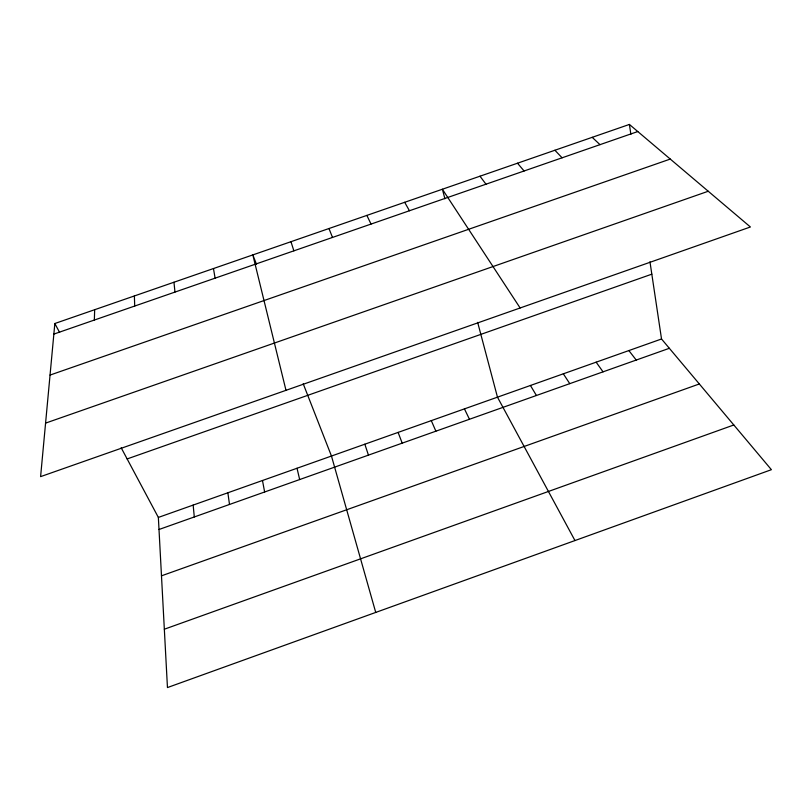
<?xml version="1.0" encoding="UTF-8"?>
<svg xmlns="http://www.w3.org/2000/svg" width="812" height="812" viewBox="0 0 812 812"><rect width="100%" height="100%" fill="white"/><g stroke="black" fill="none" stroke-linecap="round" stroke-linejoin="round"><path stroke-width="1.22" d="M94.344 320.04L94.669 309.717M54.84 323.511L40.6 476.634L750.41 226.984L629.401 124.439L54.84 323.511L59.601 332.433M164.339 629.219L733.815 424.98M159 529.495L669.352 348.297M161.476 575.83L699.335 383.964M158.36 517.427L661.526 338.99L771.4 469.691L167.455 687.561L158.36 517.427L121.171 447.757M127.139 458.942L651.823 274.172M45.584 423.113L708.247 191.246M50.05 375.073L670.276 159.071M53.866 334.087L637.796 131.544M592.202 137.329L599.997 144.658M554.9 150.25L562.097 157.802M517.498 163.212L524.095 170.987M628.874 350.571L636.232 360.051M479.993 176.204L485.982 184.202M596.14 362.182L603.042 371.835M520.127 307.971L442.388 189.237L444.915 198.778M563.325 373.814L569.77 383.65M530.439 385.477L536.417 395.495M404.68 202.3L409.451 210.744M574.967 540.548L497.472 397.169L477.659 322.384M464.434 408.883L469.468 419.266M366.872 215.393L371.033 224.071M431.304 420.636L435.882 431.192M328.972 228.537L332.504 237.439M256.45 264.154L252.836 254.907L285.986 390.328M303.201 383.741L331.469 456.039L375.733 612.431M398.103 432.41L402.204 443.149M364.832 444.205L368.445 455.136M290.96 241.702L293.873 250.837M297.019 468.25L299.669 479.557M262.479 480.501L264.631 491.991M213.465 268.559L215.109 278.161M629.401 124.439L630.873 134.285M649.965 261.789L661.526 338.99M227.857 492.782L229.512 504.465M173.971 282.241L174.966 292.076M193.154 505.084L194.301 516.96M134.376 295.954L134.711 306.043"/></g></svg>
